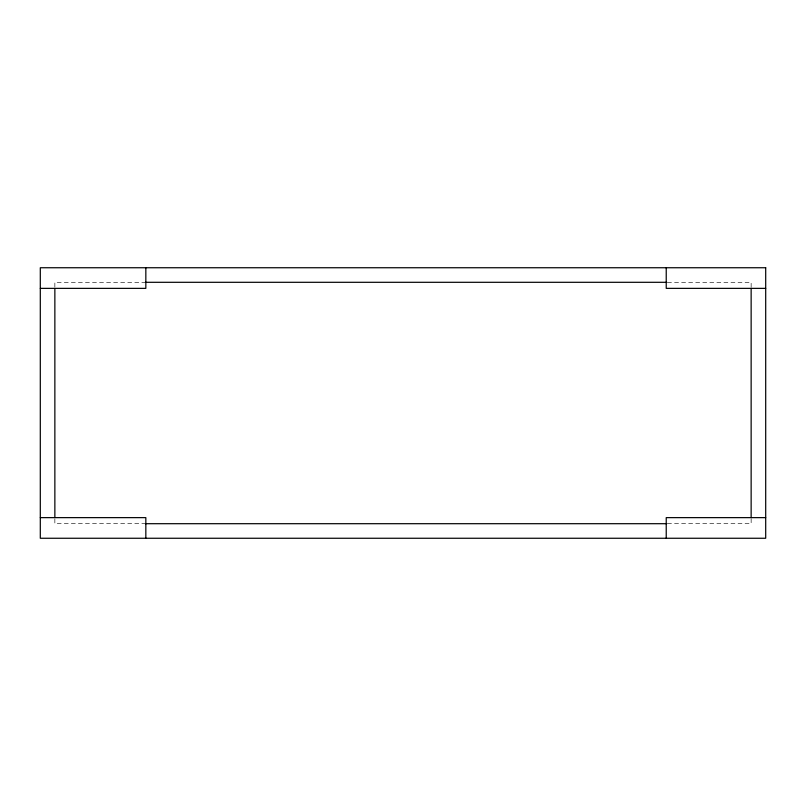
<?xml version="1.0" encoding="UTF-8"?>
<svg xmlns="http://www.w3.org/2000/svg" width="806" height="806" viewBox="0 0 806 806"><rect width="100%" height="100%" fill="white"/><g stroke="black" fill="none" stroke-linecap="round" stroke-linejoin="round"><path stroke-width="0.6" stroke-dasharray="4.03 3.02" d="M145.836 282.302L54.858 282.302L54.858 287.329M667.479 282.302L751.142 282.302L751.142 288.367M145.836 523.698L54.858 523.698L54.858 518.671M667.479 523.698L751.142 523.698L751.142 518.671"/><path stroke-width="1.21" d="M145.513 282.302L666.784 282.302M40.3 288.367L145.836 288.367L145.836 267.743M765.7 288.367L666.23 288.367L666.23 267.743M40.3 517.633L145.836 517.633L145.836 538.257M765.7 517.633L666.23 517.633L666.23 538.257M145.513 523.698L666.784 523.698M751.142 288.367L751.142 517.633M54.858 288.367L54.858 517.633M765.7 267.743L40.3 267.743L40.3 538.257L765.7 538.257L765.7 267.743"/></g></svg>
